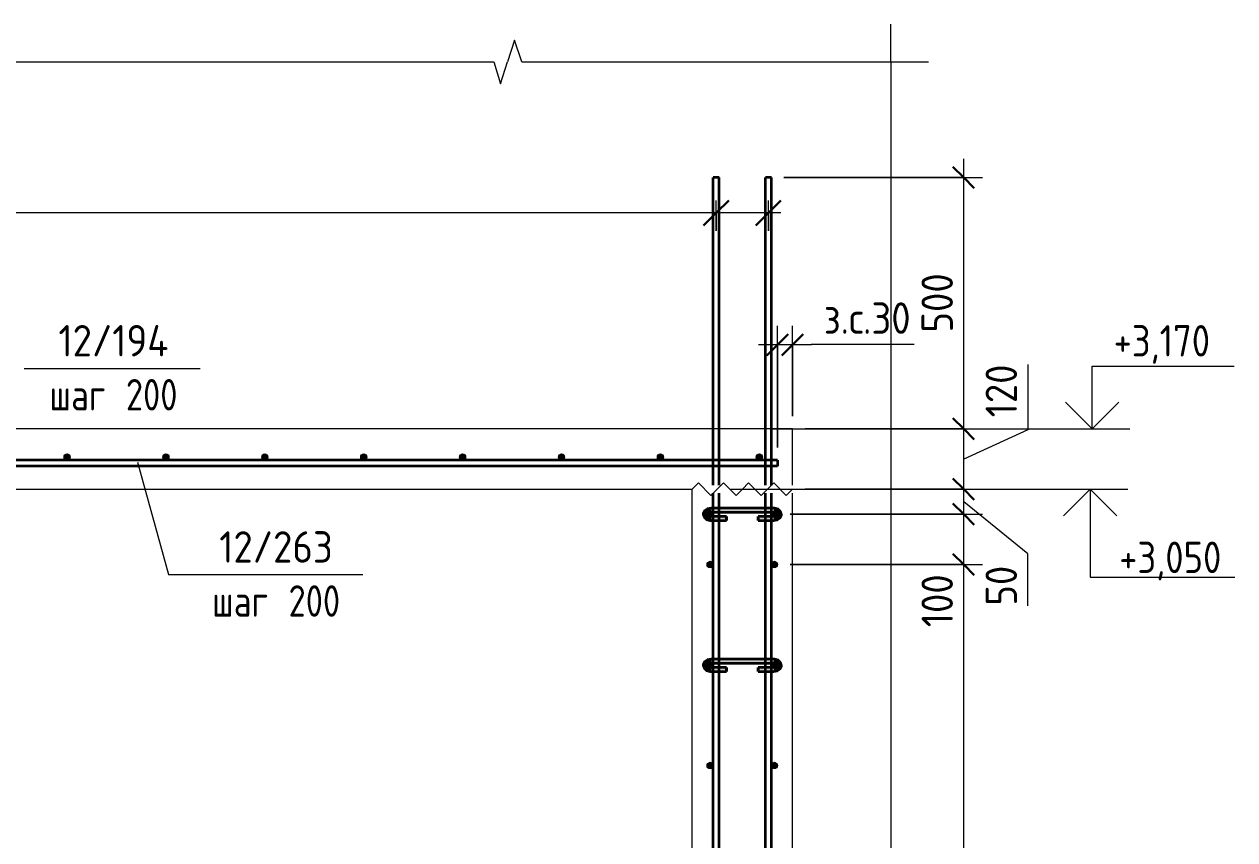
# Model space of a CAD drawing. Header units: millimetres. Extents: x 67134 to 118201, y -4983 to 13821.
# Drawn here: x 108356 to 110765, y 2353 to 3975 of the extents above; entities that cross this region are included whole.
import ezdxf

# ---------------------------------------------------------------- set-up
doc = ezdxf.new("R2010")
doc.units = ezdxf.units.MM
for name, color, linetype, lineweight in [('AA_Dim', 7, 'Continuous', 9), ('AA_Dim-25', 7, 'Continuous', 9), ('AA_Oformlenie', 7, 'Continuous', 9), ('AA_Vinoska', 7, 'Continuous', 9), ('AA_Visotnaya otmetka', 7, 'Continuous', 9), ('AF_Perekritie_Опалубка', 253, 'Continuous', 20), ('AF_Stena_Опалубка', 253, 'Continuous', 20), ('KR_Armatura', 7, 'Continuous', 20), ('KR_Armatura_Tonkie', 7, 'Continuous', 20)]:
    doc.layers.add(name, color=color, linetype=linetype, lineweight=lineweight)
doc.styles.add('GOST Common_1', font='GOST_Common.ttf', dxfattribs={"width": 0.85, "height": 62.5})
doc.styles.add('ISOCPEUR_6', font='isocpeur.TTF', dxfattribs={"width": 0.85, "height": 62.5})
doc.styles.add('ISOCPEUR_7', font='isocpeur.TTF', dxfattribs={"width": 0.9, "height": 62.5})
doc.styles.add('ISOCPEUR_8', font='isocpeur.TTF', dxfattribs={"width": 0.8, "height": 62.5})
doc.dimstyles.new('00_Точн_3_знака__прозр__2', dxfattribs={"dimscale": 304.8, "dimtxt": 62.672186, "dimasz": 0.139436, "dimexe": 0.123031, "dimexo": 0.082021, "dimgap": 0.008202, "dimtad": 1, "dimdec": 3, "dimrnd": 0.001, "dimdsep": 46, "dimtxsty": 'ISOCPEUR_7', "dimblk1": 'OBLIQUE', "dimblk2": 'OBLIQUE', "dimsah": 1, "dimcen": 0.09, "dimdle": 0.123031, "dimazin": 0, "dimtfac": 1, "dimtdec": 4, "dimtix": 1, "dimtmove": 1, "dimatfit": 3, "dimfxl": 1, "dimtvp": 1, "dimtolj": 1, "dimtzin": 0, "dimlwd": 18, "dimlwe": 18, "dimarcsym": 2})
doc.dimstyles.new('00_Точн_3_знака__прозр__3', dxfattribs={"dimscale": 304.8, "dimtxt": 62.672186, "dimasz": 0.139436, "dimexe": 0.123031, "dimexo": 0.082021, "dimgap": 0.008202, "dimtad": 1, "dimdec": 3, "dimrnd": 0.001, "dimdsep": 46, "dimtxsty": 'ISOCPEUR_7', "dimblk1": 'OBLIQUE', "dimblk2": 'OBLIQUE', "dimsah": 1, "dimcen": 0.09, "dimdle": 0.123031, "dimazin": 0, "dimtfac": 1, "dimtdec": 4, "dimtix": 1, "dimtmove": 0, "dimatfit": 3, "dimfxl": 1, "dimtvp": 1, "dimtolj": 1, "dimtzin": 0, "dimlwd": 18, "dimlwe": 18, "dimarcsym": 2})
doc.dimstyles.new('10_Раскладка_арматуры_с_засечками_1', dxfattribs={"dimscale": 304.8, "dimtxt": 0.18, "dimasz": 0.164042, "dimexe": 0.082021, "dimexo": 0, "dimgap": 0, "dimtad": 1, "dimdec": 3, "dimrnd": 0.001, "dimdsep": 46, "dimtxsty": 'GOST Common_1', "dimblk1": 'OBLIQUE', "dimblk2": 'OBLIQUE', "dimsah": 1, "dimcen": 0.09, "dimdle": 0.082021, "dimazin": 0, "dimtfac": 1, "dimtdec": 4, "dimtix": 1, "dimtmove": 0, "dimatfit": 3, "dimfxl": 1, "dimtvp": 1, "dimtolj": 1, "dimtzin": 0, "dimlwd": 18, "dimlwe": 18, "dimarcsym": 2})

# ---------------------------------------------------------------- blocks, each defined once
blk = doc.blocks.new('261_Шпилька массив _НесАрм_РабПлоск_ - 8 А240-4096969-1-1 Армирование')
at = {"layer": 'KR_Armatura_Tonkie', "lineweight": 35}
for points in [[(-70926.7, 2988.6), (-70926.7, 2995.5), (-70932.9, 2996.9), (-70934.2, 2998.5), (-70934.7, 2999.9), (-70933.7, 3002.8), (-70930.7, 3004.8), (-70926.7, 3005.6), (-70926.7, 3012.4), (-70932.8, 3011.5), (-70935.6, 3010.1), (-70939.2, 3007), (-70941.5, 3004.3), (-70942.7, 2999.9), (-70941.5, 2995.6), (-70938, 2991.9), (-70932.6, 2989.5), (-70930.6, 2989.2)], [(-70878, 3005.6), (-70802.9, 3005.6), (-70802.9, 3012.4), (-70926.7, 3012.3), (-70926.7, 3005.6), (-70906.5, 3005.6)], [(-70802.9, 2988.6), (-70796.8, 2989.5), (-70791.6, 2991.9), (-70788.1, 2995.6), (-70786.9, 2999.9), (-70788.1, 3004.3), (-70790.5, 3007.8), (-70795.4, 3011), (-70802.9, 3012.3), (-70802.9, 3005.6), (-70798.9, 3004.8), (-70796, 3002.8), (-70795, 2999.8), (-70796, 2997.9), (-70797.4, 2996.7), (-70802.9, 2995.3), (-70802.9, 2989.5)], [(-70807.1, 3004.4), (-70802.9, 3004.6), (-70802.9, 3005.6), (-70926.7, 3005.6), (-70926.7, 3004.4), (-70819.1, 3004.4)], [(-70926.7, 2988.6), (-70896.4, 2988.6), (-70896.4, 2995.5), (-70926.7, 2995.3), (-70926.7, 2989.5)], [(-70906.5, 2987.5), (-70896.4, 2987.6), (-70896.4, 2988.6), (-70926.7, 2988.6), (-70926.7, 2987.5), (-70911.1, 2987.5)], [(-70821, 2988.6), (-70802.9, 2988.6), (-70802.9, 2995.5), (-70833.2, 2995.3), (-70833.2, 2988.6)], [(-70807.1, 2987.5), (-70802.9, 2987.6), (-70802.9, 2988.6), (-70833.2, 2988.6), (-70833.2, 2987.5), (-70819.1, 2987.5)], [(-70926.7, 2688.2), (-70926.7, 2695), (-70932.9, 2696.5), (-70934.2, 2698.2), (-70934.7, 2699.5), (-70933.7, 2702.3), (-70930.7, 2704.4), (-70926.7, 2705.2), (-70926.7, 2712), (-70932.8, 2711), (-70935.6, 2709.7), (-70939.2, 2706.6), (-70941.5, 2703.8), (-70942.7, 2699.5), (-70941.5, 2695.2), (-70938, 2691.5), (-70932.6, 2689), (-70930.6, 2688.7)], [(-70878, 2705.2), (-70802.9, 2705.2), (-70802.9, 2712), (-70926.7, 2711.9), (-70926.7, 2705.2), (-70906.5, 2705.2)], [(-70925.5, 2704), (-70802.9, 2704.1), (-70802.9, 2705.2), (-70926.7, 2705.2), (-70926.7, 2704)], [(-70802.9, 2688.2), (-70796.8, 2689.1), (-70791.6, 2691.5), (-70788.1, 2695.2), (-70786.9, 2699.5), (-70788.1, 2703.8), (-70790.5, 2707.4), (-70795.4, 2710.5), (-70802.9, 2711.9), (-70802.9, 2705.2), (-70798.9, 2704.4), (-70796, 2702.3), (-70795, 2699.3), (-70795.5, 2697.9), (-70797.4, 2696.3), (-70802.9, 2694.9), (-70802.9, 2689)], [(-70923.1, 2688.2), (-70896.4, 2688.2), (-70896.4, 2695), (-70926.7, 2694.9), (-70926.7, 2688.2)], [(-70923.1, 2687), (-70896.4, 2687.2), (-70896.4, 2688.2), (-70926.7, 2688.2), (-70926.7, 2687)], [(-70819.1, 2688.2), (-70802.9, 2688.2), (-70802.9, 2695), (-70833.2, 2694.9), (-70833.2, 2688.2), (-70821, 2688.2)], [(-70819.1, 2687), (-70802.9, 2687.2), (-70802.9, 2688.2), (-70833.2, 2688.2), (-70833.2, 2687), (-70821, 2687)]]:
    blk.add_hatch(color=256, dxfattribs=at).paths.add_polyline_path(points)
h = blk.add_hatch(color=256, dxfattribs=at)
h.paths.add_polyline_path([(-70926.7, 2987.5), (-70926.7, 2988.6), (-70932.9, 2989.5), (-70938, 2991.9), (-70938.7, 2992.3), (-70934.2, 2989.1), (-70932.8, 2988.4), (-70930.2, 2988)])
h.paths.add_polyline_path([(-70934.2, 3001.4), (-70932.9, 3003), (-70926.7, 3004.6), (-70926.7, 3005.6), (-70930.7, 3004.8), (-70933.7, 3002.7), (-70933.9, 3002.2)])
h = blk.add_hatch(color=256, dxfattribs=at)
h.paths.add_polyline_path([(-70802.9, 2987.5), (-70795.4, 2988.9), (-70790.5, 2992), (-70788.1, 2995.6), (-70791.6, 2991.9), (-70797, 2989.5), (-70802.9, 2988.6), (-70802.9, 2987.6)])
h.paths.add_polyline_path([(-70795.7, 3001.9), (-70796, 3002.8), (-70799.5, 3005), (-70802.9, 3005.6), (-70802.9, 3004.4), (-70802.3, 3004.3), (-70796, 3002)])
h = blk.add_hatch(color=256, dxfattribs=at)
h.paths.add_polyline_path([(-70926.7, 2687), (-70926.7, 2688.2), (-70932.9, 2689.1), (-70938, 2691.5), (-70938.7, 2691.9), (-70934.2, 2688.7), (-70932.8, 2688), (-70930.2, 2687.6)])
h.paths.add_polyline_path([(-70934.2, 2701), (-70932.9, 2702.6), (-70926.7, 2704.1), (-70926.7, 2705.2), (-70930.7, 2704.4), (-70933.7, 2702.3)])
h = blk.add_hatch(color=256, dxfattribs=at)
h.paths.add_polyline_path([(-70802.9, 2687), (-70795.4, 2688.5), (-70790.5, 2691.6), (-70788.1, 2695.2), (-70791.6, 2691.5), (-70796.8, 2689.1), (-70802.9, 2688.2), (-70802.9, 2687.2)])
h.paths.add_polyline_path([(-70795.7, 2701.4), (-70796, 2702.3), (-70799.5, 2704.5), (-70802.9, 2705.2), (-70802.9, 2704), (-70802.3, 2703.9), (-70796, 2701.5)])
for p, q in [((-70923.1, 3012.4), (-70926.7, 3012.4)), ((-70911.1, 3012.4), (-70923.1, 3012.4)), ((-70819.1, 3012.4), (-70911.1, 3012.4)), ((-70807.1, 3012.4), (-70819.1, 3012.4)), ((-70802.9, 3012.4), (-70807.1, 3012.4)), ((-70926.7, 3004.4), (-70923.1, 3004.4)), ((-70923.1, 2995.5), (-70926.7, 2995.5)), ((-70926.7, 2987.5), (-70923.1, 2987.5)), ((-70923.1, 3004.4), (-70911.1, 3004.4)), ((-70911.1, 2995.5), (-70923.1, 2995.5)), ((-70923.1, 2987.5), (-70911.1, 2987.5)), ((-70911.1, 3004.4), (-70819.1, 3004.4)), ((-70896.4, 2995.5), (-70911.1, 2995.5)), ((-70911.1, 2987.5), (-70896.4, 2987.5)), ((-70896.4, 2995.5), (-70896.4, 2988.6)), ((-70896.4, 2994.3), (-70896.4, 2995.3)), ((-70896.4, 2987.6), (-70896.4, 2994.3)), ((-70896.4, 2988.6), (-70896.4, 2987.5)), ((-70819.1, 2995.5), (-70833.2, 2995.5)), ((-70833.2, 2988.6), (-70833.2, 2995.5)), ((-70833.2, 2995.3), (-70833.2, 2994.3)), ((-70833.2, 2994.3), (-70833.2, 2987.6)), ((-70833.2, 2987.5), (-70833.2, 2988.6)), ((-70833.2, 2987.5), (-70819.1, 2987.5)), ((-70819.1, 3004.4), (-70807.1, 3004.4)), ((-70807.1, 2995.5), (-70819.1, 2995.5)), ((-70819.1, 2987.5), (-70807.1, 2987.5)), ((-70807.1, 3004.4), (-70802.9, 3004.4)), ((-70802.9, 2995.5), (-70807.1, 2995.5)), ((-70807.1, 2987.5), (-70802.9, 2987.5)), ((-70923.1, 2712), (-70926.7, 2712)), ((-70926.7, 2704), (-70923.1, 2704)), ((-70911.1, 2712), (-70923.1, 2712)), ((-70923.1, 2704), (-70911.1, 2704)), ((-70819.1, 2712), (-70911.1, 2712)), ((-70911.1, 2704), (-70819.1, 2704)), ((-70807.1, 2712), (-70819.1, 2712)), ((-70819.1, 2704), (-70807.1, 2704)), ((-70802.9, 2712), (-70807.1, 2712)), ((-70807.1, 2704), (-70802.9, 2704)), ((-70923.1, 2695), (-70926.7, 2695)), ((-70926.7, 2687), (-70923.1, 2687)), ((-70911.1, 2695), (-70923.1, 2695)), ((-70923.1, 2687), (-70911.1, 2687)), ((-70896.4, 2695), (-70911.1, 2695)), ((-70911.1, 2687), (-70896.4, 2687)), ((-70896.4, 2695), (-70896.4, 2688.2)), ((-70896.4, 2693.8), (-70896.4, 2694.9)), ((-70896.4, 2687.6), (-70896.4, 2693.8)), ((-70896.4, 2688.2), (-70896.4, 2687)), ((-70896.4, 2687.2), (-70896.4, 2687.6)), ((-70819.1, 2695), (-70833.2, 2695)), ((-70833.2, 2688.2), (-70833.2, 2695)), ((-70833.2, 2694.9), (-70833.2, 2693.8)), ((-70833.2, 2693.8), (-70833.2, 2687.2)), ((-70833.2, 2687), (-70833.2, 2688.2)), ((-70833.2, 2687), (-70819.1, 2687)), ((-70807.1, 2695), (-70819.1, 2695)), ((-70819.1, 2687), (-70807.1, 2687)), ((-70802.9, 2695), (-70807.1, 2695)), ((-70807.1, 2687), (-70802.9, 2687))]:
    blk.add_line(p, q, dxfattribs=at)
at = {"layer": 'KR_Armatura_Tonkie', "lineweight": 35, "flags": 128}
for points in [[(-70926.7, 3012.4), (-70934.3, 3011), (-70939.9, 3007.1), (-70942.6, 3001.5), (-70942.7, 2999.9)], [(-70786.9, 2999.9), (-70788.7, 3005.8), (-70793.8, 3010.2), (-70801, 3012.3), (-70802.9, 3012.4)], [(-70942.7, 2999.9), (-70940.9, 2994.1), (-70935.9, 2989.6), (-70928.6, 2987.5), (-70926.7, 2987.5)], [(-70934.7, 2999.9), (-70933.8, 3001.9), (-70930, 3004), (-70926.7, 3004.4)], [(-70926.7, 2995.5), (-70931.7, 2996.5), (-70934.4, 2998.8), (-70934.7, 2999.9)], [(-70802.9, 3004.4), (-70797.9, 3003.3), (-70795.2, 3001.1), (-70794.9, 2999.9)], [(-70802.9, 2987.5), (-70795.3, 2988.9), (-70789.7, 2992.8), (-70787, 2998.4), (-70786.9, 2999.9)], [(-70794.9, 2999.9), (-70795.9, 2997.9), (-70799.6, 2995.9), (-70802.9, 2995.5)], [(-70926.7, 2712), (-70934.3, 2710.5), (-70939.9, 2706.6), (-70942.6, 2701.1), (-70942.7, 2699.5)], [(-70942.7, 2699.5), (-70940.9, 2693.6), (-70935.9, 2689.2), (-70928.6, 2687.1), (-70926.7, 2687)], [(-70934.7, 2699.5), (-70933.8, 2701.5), (-70930, 2703.6), (-70926.7, 2704)], [(-70926.7, 2695), (-70931.7, 2696.1), (-70934.4, 2698.3), (-70934.7, 2699.5)], [(-70786.9, 2699.5), (-70788.7, 2705.4), (-70793.8, 2709.8), (-70801, 2711.9), (-70802.9, 2712)], [(-70802.9, 2704), (-70797.9, 2702.9), (-70795.2, 2700.7), (-70794.9, 2699.5)], [(-70802.9, 2687), (-70795.3, 2688.5), (-70789.7, 2692.4), (-70787, 2697.9), (-70786.9, 2699.5)], [(-70794.9, 2699.5), (-70795.9, 2697.5), (-70799.6, 2695.5), (-70802.9, 2695)]]:
    blk.add_lwpolyline(points, dxfattribs=at)
blk = doc.blocks.new('Последовательность узлов - 3мм масшт20 маскировка-V9-1-1 Армирование')
at = {"layer": 'AA_Oformlenie'}
for p, q in [((-70964.9, 3050), (-70952.4, 3062.5)), ((-70927.4, 3037.5), (-70952.4, 3062.5)), ((-70914.9, 3050), (-70902.4, 3062.5)), ((-70877.4, 3037.5), (-70902.4, 3062.5)), ((-70864.9, 3050), (-70852.4, 3062.5)), ((-70827.4, 3037.5), (-70852.4, 3062.5)), ((-70814.9, 3050), (-70802.4, 3062.5)), ((-70777.4, 3037.5), (-70802.4, 3062.5)), ((-70914.9, 3050), (-70927.4, 3037.5)), ((-70864.9, 3050), (-70877.4, 3037.5)), ((-70814.9, 3050), (-70827.4, 3037.5)), ((-70764.9, 3050), (-70777.4, 3037.5))]:
    blk.add_line(p, q, dxfattribs=at)
blk = doc.blocks.new('011_Прямоугольник обрыва _ЭлУзла_ - 011_Прямоугольник обрыва _ЭлУзла_-4122385-1-1 Армирование')
at = {"layer": 'AA_Oformlenie'}
for p, q in [((-72829.2, 3900), (-71359.5, 3900)), ((-71303.8, 3900), (-70569.3, 3900)), ((-70569.3, 3900), (-70569.3, 2104.6))]:
    blk.add_line(p, q, dxfattribs=at)
blk = doc.blocks.new('Высотные отметки - Стрелка вверх-400292-1-1 Армирование')
at = {"layer": 'AA_Vinoska'}
for p, q in [((-70172.5, -2825), (-69890, -2825)), ((-70172.5, -2950), (-70172.5, -2825)), ((-70172.5, -2950), (-70225.6, -2897)), ((-70172.5, -2950), (-70119.5, -2897)), ((-70247.5, -2950), (-70097.5, -2950))]:
    blk.add_line(p, q, dxfattribs=at)
blk = doc.blocks.new('Высотные отметки - Стрелка вниз высокая-400290-1-1 Армирование')
at = {"layer": 'AA_Vinoska'}
for p, q in [((-70247.7, 3050), (-70097.7, 3050)), ((-70172.7, 3050), (-70225.7, 2997)), ((-70172.7, 3050), (-70172.7, 2875)), ((-70172.7, 3050), (-70119.6, 2997)), ((-70172.7, 2875), (-69885.2, 2875))]:
    blk.add_line(p, q, dxfattribs=at)
blk = doc.blocks.new('DIMBLOCK65-1-1 Армирование')
at = {"layer": 'AA_Dim-25', "lineweight": 18}
for p, q in [((109855, 3133), (109855, 3374.9)), ((109885, 3195), (109885, 3374.9)), ((109922.5, 3337.4), (109817.5, 3337.4)), ((109855, 3337.4), (109855, 3133)), ((109922.2, 3337.7), (109870, 3337.4)), ((109885, 3337.4), (109885, 3195)), ((110127, 3337.7), (109922.2, 3337.7))]:
    blk.add_line(p, q, dxfattribs=at)
at = {"layer": 'AA_Dim-25', "lineweight": 30}
for p, q in [((109855, 3337.4), (109876.3, 3358.7)), ((109885, 3337.4), (109906.3, 3358.7)), ((109855, 3337.4), (109833.8, 3316.2)), ((109885, 3337.4), (109863.8, 3316.2))]:
    blk.add_line(p, q, dxfattribs=at)
at = {"layer": 'AA_Dim-25', "color": 0, "lineweight": 18, "insert": (109947.2, 3421.6), "char_height": 62.5, "width": 215.687, "attachment_point": 1, "line_spacing_factor": 1.135194, "style": 'ISOCPEUR_7'}
blk.add_mtext('з.с.30', dxfattribs=at)
blk = doc.blocks.new('_Oblique')
at = {"color": 0, "linetype": 'ByBlock', "lineweight": -2}
blk.add_line((-0.5, -0.5), (0.5, 0.5), dxfattribs=at)
blk = doc.blocks.new('DIMBLOCK81-1-1 Армирование')
at = {"layer": 'AA_Dim-25', "lineweight": 30}
for p, q in [((110225.5, 2900), (110204.2, 2921.2)), ((110225.5, 2900), (110246.7, 2878.8)), ((110225.5, -2900), (110204.2, -2878.8)), ((110225.5, -2900), (110246.7, -2921.2))]:
    blk.add_line(p, q, dxfattribs=at)
at = {"layer": 'AA_Dim-25', "lineweight": 18}
for p, q in [((109880, 2900), (110263, 2900)), ((110225.5, 2900), (109880, 2900)), ((110225.5, -2900), (110225.5, 2900)), ((109880, -2900), (110263, -2900)), ((110225.5, -2900), (109880, -2900))]:
    blk.add_line(p, q, dxfattribs=at)
at = {"layer": 'AA_Dim-25', "color": 0, "lineweight": 18, "insert": (110141.6, -214.6), "char_height": 62.5, "width": 515.094, "attachment_point": 1, "rotation": 90, "line_spacing_factor": 1.135194, "style": 'ISOCPEUR_7'}
blk.add_mtext('200х29=5800', dxfattribs=at)
blk = doc.blocks.new('DIMBLOCK82-1-1 Армирование')
at = {"layer": 'AA_Dim-25', "lineweight": 30}
for p, q in [((110225.5, 3000), (110204.2, 3021.3)), ((110225.5, 3000), (110246.7, 2978.8)), ((110225.5, 2900), (110204.2, 2921.2)), ((110225.5, 2900), (110246.7, 2878.8))]:
    blk.add_line(p, q, dxfattribs=at)
at = {"layer": 'AA_Dim-25', "lineweight": 18}
for p, q in [((109880, 3000), (110263, 3000)), ((110225.5, 3000), (109880, 3000)), ((110225.5, 2900), (110225.5, 3000)), ((110225.5, 2905.7), (110225.5, 2950)), ((109880, 2900), (110263, 2900)), ((110225.5, 2900), (109880, 2900)), ((110225.5, 2775.4), (110225.5, 2905.7))]:
    blk.add_line(p, q, dxfattribs=at)
at = {"layer": 'AA_Dim-25', "color": 0, "lineweight": 18, "insert": (110141.6, 2775.4), "char_height": 62.5, "width": 126.29, "attachment_point": 1, "rotation": 90, "line_spacing_factor": 1.135194, "style": 'ISOCPEUR_7'}
blk.add_mtext('100', dxfattribs=at)
blk = doc.blocks.new('DIMBLOCK83-1-1 Армирование')
at = {"layer": 'AA_Dim-25', "lineweight": 30}
for p, q in [((110225.5, 3050), (110204.2, 3071.3)), ((110225.5, 3050), (110246.7, 3028.8)), ((110225.5, 3000), (110204.2, 3021.3)), ((110225.5, 3000), (110246.7, 2978.8))]:
    blk.add_line(p, q, dxfattribs=at)
at = {"layer": 'AA_Dim-25', "lineweight": 18}
for p, q in [((109910, 3050), (110263, 3050)), ((110225.5, 3050), (109910, 3050)), ((110225.5, 3000), (110225.5, 3050)), ((110353, 2921.2), (110225.5, 3025)), ((109880, 3000), (110263, 3000)), ((110225.5, 3000), (109880, 3000)), ((110353, 2818.2), (110353, 2921.2))]:
    blk.add_line(p, q, dxfattribs=at)
at = {"layer": 'AA_Dim-25', "color": 0, "lineweight": 18, "insert": (110269.1, 2818.2), "char_height": 62.5, "width": 93.654, "attachment_point": 1, "rotation": 90, "line_spacing_factor": 1.135194, "style": 'ISOCPEUR_7'}
blk.add_mtext('50', dxfattribs=at)
blk = doc.blocks.new('DIMBLOCK84-1-1 Армирование')
at = {"layer": 'AA_Dim-25', "lineweight": 18}
for p, q in [((110353, 3298.1), (110353, 3167.9)), ((109910, 3170), (110263, 3170)), ((110225.5, 3170), (109910, 3170)), ((110225.5, 3050), (110225.5, 3170)), ((110353, 3167.9), (110225.5, 3110)), ((109910, 3050), (110263, 3050)), ((110225.5, 3050), (109910, 3050))]:
    blk.add_line(p, q, dxfattribs=at)
at = {"layer": 'AA_Dim-25', "lineweight": 30}
for p, q in [((110225.5, 3170), (110204.2, 3191.3)), ((110225.5, 3170), (110246.7, 3148.8)), ((110225.5, 3050), (110204.2, 3071.3)), ((110225.5, 3050), (110246.7, 3028.8))]:
    blk.add_line(p, q, dxfattribs=at)
at = {"layer": 'AA_Dim-25', "color": 0, "lineweight": 18, "insert": (110269.1, 3192.9), "char_height": 62.5, "width": 126.29, "attachment_point": 1, "rotation": 90, "line_spacing_factor": 1.135194, "style": 'ISOCPEUR_7'}
blk.add_mtext('120', dxfattribs=at)
blk = doc.blocks.new('DIMBLOCK85-1-1 Армирование')
at = {"layer": 'AA_Dim-25', "lineweight": 30}
for p, q in [((110225.5, 3670), (110204.2, 3691.2)), ((110225.5, 3670), (110246.7, 3648.8)), ((110225.5, 3170), (110204.2, 3191.3)), ((110225.5, 3170), (110246.7, 3148.8))]:
    blk.add_line(p, q, dxfattribs=at)
at = {"layer": 'AA_Dim-25', "lineweight": 18}
for p, q in [((110225.5, 3170), (110225.5, 3707.5)), ((109868, 3670), (110263, 3670)), ((110225.5, 3670), (109868, 3670)), ((109910, 3170), (110263, 3170)), ((110225.5, 3170), (109910, 3170))]:
    blk.add_line(p, q, dxfattribs=at)
at = {"layer": 'AA_Dim-25', "color": 0, "lineweight": 18, "insert": (110141.6, 3361.5), "char_height": 62.5, "width": 140.48, "attachment_point": 1, "rotation": 90, "line_spacing_factor": 1.135194, "style": 'ISOCPEUR_7'}
blk.add_mtext('500', dxfattribs=at)
blk = doc.blocks.new('042_М_Арматуры - Диам длина поз _ Комментарий-3662934-1-1 Армирование')
at = {"layer": 'AA_Vinoska'}
blk.add_line((-72259.7, -2790.4), (-71909.7, -2790.4), dxfattribs=at)
blk = doc.blocks.new('DIMBLOCK94-1-1 Армирование')
at = {"layer": 'AA_Dim-25', "lineweight": 30}
for p, q in [((109733, 3599.5), (109758, 3624.5)), ((109837, 3599.5), (109862, 3624.5)), ((109733, 3599.5), (109708, 3574.5)), ((109837, 3599.5), (109812, 3574.5))]:
    blk.add_line(p, q, dxfattribs=at)
at = {"layer": 'AA_Dim-25', "lineweight": 18}
for p, q in [((109733, 3564.1), (109733, 3624.5)), ((109837, 3564.1), (109837, 3624.5)), ((109862, 3599.5), (109733, 3599.5)), ((109733, 3599.5), (109733, 3564.1)), ((109837, 3599.5), (109837, 3564.1))]:
    blk.add_line(p, q, dxfattribs=at)
blk = doc.blocks.new('DIMBLOCK95-1-1 Армирование')
at = {"layer": 'AA_Dim-25', "lineweight": 30}
for p, q in [((107347, 3599.5), (107372, 3624.5)), ((109733, 3599.5), (109758, 3624.5)), ((107347, 3599.5), (107322, 3574.5)), ((109733, 3599.5), (109708, 3574.5))]:
    blk.add_line(p, q, dxfattribs=at)
at = {"layer": 'AA_Dim-25', "lineweight": 18}
for p, q in [((107347, 3564.1), (107347, 3624.5)), ((109733, 3564.1), (109733, 3624.5)), ((109733, 3599.5), (107347, 3599.5)), ((107347, 3599.5), (107347, 3564.1)), ((109733, 3599.5), (109733, 3564.1))]:
    blk.add_line(p, q, dxfattribs=at)

msp = doc.modelspace()

# ---------------------------------------------------------------- hatches: boundary and pattern name
at = {"layer": 'KR_Armatura'}
h = msp.add_hatch(color=256, dxfattribs=at)
edge = h.paths.add_edge_path()
edge.add_arc((108441.6226, 3114), 6, 0, 360)
for points in [[(108438.6226, 3108.8038), (108444.6226, 3108.8038), (108447.6226, 3114), (108444.6226, 3119.1962), (108438.6226, 3119.1962), (108435.6226, 3114)], [(108635.3918, 3108.8038), (108641.3918, 3108.8038), (108644.3918, 3114), (108641.3918, 3119.1962), (108635.3918, 3119.1962), (108632.3918, 3114)], [(108832.161, 3108.8038), (108838.161, 3108.8038), (108841.161, 3114), (108838.161, 3119.1962), (108832.161, 3119.1962), (108829.161, 3114)], [(109028.9303, 3108.8038), (109034.9303, 3108.8038), (109037.9303, 3114), (109034.9303, 3119.1962), (109028.9303, 3119.1962), (109025.9303, 3114)], [(109225.6995, 3108.8038), (109231.6995, 3108.8038), (109234.6995, 3114), (109231.6995, 3119.1962), (109225.6995, 3119.1962), (109222.6995, 3114)], [(109422.4687, 3108.8038), (109428.4687, 3108.8038), (109431.4687, 3114), (109428.4687, 3119.1962), (109422.4687, 3119.1962), (109419.4687, 3114)], [(109619.2379, 3108.8038), (109625.2379, 3108.8038), (109628.2379, 3114), (109625.2379, 3119.1962), (109619.2379, 3119.1962), (109616.2379, 3114)], [(109816.0072, 3108.8038), (109822.0072, 3108.8038), (109825.0072, 3114), (109822.0072, 3119.1962), (109816.0072, 3119.1962), (109813.0072, 3114)], [(109724.0072, 2994.8038), (109727.0072, 3000), (109724.0072, 3005.1962), (109718.0072, 3005.1962), (109715.0789, 2999.8757), (109718.0072, 2994.8038)], [(109852.0072, 2994.8038), (109855.0072, 3000), (109852.0072, 3005.1962), (109846.0072, 3005.1962), (109843.0072, 3000), (109846.0072, 2994.8038)], [(109721.0072, 2894), (109726.2033, 2897), (109726.2033, 2903), (109721.0072, 2906), (109715.811, 2903), (109715.811, 2897)], [(109849.0072, 2894), (109854.2033, 2897), (109854.2033, 2903), (109849.0072, 2906), (109843.811, 2903), (109843.811, 2897)], [(109721.0072, 2694), (109726.2033, 2697), (109726.2033, 2703), (109721.0072, 2706), (109715.811, 2703), (109715.811, 2697)], [(109849.0072, 2694), (109854.2033, 2697), (109854.2033, 2703), (109849.0072, 2706), (109843.811, 2703), (109843.811, 2697)], [(109721.0072, 2494), (109726.2033, 2497), (109726.2033, 2503), (109721.0072, 2506), (109715.811, 2503), (109715.811, 2497)], [(109849.0072, 2494), (109854.2033, 2497), (109854.2033, 2503), (109849.0072, 2506), (109843.811, 2503), (109843.811, 2497)]]:
    msp.add_hatch(color=256, dxfattribs=at).paths.add_polyline_path(points)
h = msp.add_hatch(color=256, dxfattribs=at)
edge = h.paths.add_edge_path()
edge.add_arc((108638.3918, 3114), 6, 0, 360)
h = msp.add_hatch(color=256, dxfattribs=at)
edge = h.paths.add_edge_path()
edge.add_arc((108835.161, 3114), 6, 0, 360)
h = msp.add_hatch(color=256, dxfattribs=at)
edge = h.paths.add_edge_path()
edge.add_arc((109031.9303, 3114), 6, 0, 360)
h = msp.add_hatch(color=256, dxfattribs=at)
edge = h.paths.add_edge_path()
edge.add_arc((109228.6995, 3114), 6, 0, 360)
h = msp.add_hatch(color=256, dxfattribs=at)
edge = h.paths.add_edge_path()
edge.add_arc((109425.4687, 3114), 6, 0, 360)
h = msp.add_hatch(color=256, dxfattribs=at)
edge = h.paths.add_edge_path()
edge.add_arc((109622.2379, 3114), 6, 0, 360)
h = msp.add_hatch(color=256, dxfattribs=at)
edge = h.paths.add_edge_path()
edge.add_arc((109819.0072, 3114), 6, 0, 360)
h = msp.add_hatch(color=256, dxfattribs=at)
edge = h.paths.add_edge_path()
edge.add_arc((109721.0072, 3000), 6, 0, 360)
h = msp.add_hatch(color=256, dxfattribs=at)
edge = h.paths.add_edge_path()
edge.add_arc((109849.0072, 3000), 6, 0, 360)
h = msp.add_hatch(color=256, dxfattribs=at)
edge = h.paths.add_edge_path()
edge.add_arc((109721.0072, 2900), 6, 0, 360)
h = msp.add_hatch(color=256, dxfattribs=at)
edge = h.paths.add_edge_path()
edge.add_arc((109849.0072, 2900), 6, 0, 360)
h = msp.add_hatch(color=256, dxfattribs=at)
edge = h.paths.add_edge_path()
edge.add_arc((109721.0072, 2700), 6, 0, 360)
h = msp.add_hatch(color=256, dxfattribs=at)
edge = h.paths.add_edge_path()
edge.add_arc((109849.0072, 2700), 6, 0, 360)
h = msp.add_hatch(color=256, dxfattribs=at)
edge = h.paths.add_edge_path()
edge.add_arc((109721.0072, 2500), 6, 0, 360)
h = msp.add_hatch(color=256, dxfattribs=at)
edge = h.paths.add_edge_path()
edge.add_arc((109849.0072, 2500), 6, 0, 360)

# ---------------------------------------------------------------- linework, layer by layer
at = {"layer": 'AA_Vinoska'}
for p, q in [((110080.7663, 3900), (110080.7663, 3975)), ((109332.1459, 3943.3251), (109318.0687, 3900)), ((109346.223, 3900), (109332.1459, 3943.3251)), ((109290.5687, 3900), (109304.3187, 3856.6987)), ((109304.3187, 3856.6987), (109318.0687, 3900)), ((110080.7663, 3900), (110155.7663, 3900)), ((108581.8433, 3103.4844), (108643.4858, 2880.0306)), ((108643.4858, 2880.0306), (108680.0859, 2880.0306))]:
    msp.add_line(p, q, dxfattribs=at)
at = {"layer": 'AA_Visotnaya otmetka'}
for p, q in [((109840.2342, 3170), (110480.9323, 3170)), ((109840.2342, 3170), (109840.2342, 3170)), ((109762.3627, 3050), (110477.3893, 3050)), ((109762.3627, 3050), (109762.3627, 3050))]:
    msp.add_line(p, q, dxfattribs=at)
at = {"layer": 'AF_Perekritie_Опалубка'}
for p, q in [((109727.0072, 3170), (107353.0072, 3170)), ((109739.0072, 3170), (109727.0072, 3170)), ((109831.0072, 3170), (109739.0072, 3170)), ((109843.0072, 3170), (109831.0072, 3170)), ((109885.0072, 3170), (109843.0072, 3170)), ((109885.0072, 3058), (109885.0072, 3170)), ((107353.0072, 3050), (109685.1704, 3050))]:
    msp.add_line(p, q, dxfattribs=at)
at = {"layer": 'AF_Stena_Опалубка'}
for p, q in [((109685.0072, 3050), (109685.0072, -2950)), ((109885.0072, -2942), (109885.0072, 3042))]:
    msp.add_line(p, q, dxfattribs=at)
at = {"layer": 'KR_Armatura'}
for p, q in [((108438.6226, 3119.1962), (108435.6226, 3114)), ((108435.6226, 3114), (108438.6226, 3108.8038)), ((108444.6226, 3119.1962), (108438.6226, 3119.1962)), ((108438.6226, 3108.8038), (108444.6226, 3108.8038)), ((108447.6226, 3114), (108444.6226, 3119.1962)), ((108444.6226, 3108.8038), (108447.6226, 3114)), ((108635.3918, 3119.1962), (108632.3918, 3114)), ((108632.3918, 3114), (108635.3918, 3108.8038)), ((108641.3918, 3119.1962), (108635.3918, 3119.1962)), ((108635.3918, 3108.8038), (108641.3918, 3108.8038)), ((108644.3918, 3114), (108641.3918, 3119.1962)), ((108641.3918, 3108.8038), (108644.3918, 3114)), ((108832.161, 3119.1962), (108829.161, 3114)), ((108829.161, 3114), (108832.161, 3108.8038)), ((108838.161, 3119.1962), (108832.161, 3119.1962)), ((108832.161, 3108.8038), (108838.161, 3108.8038)), ((108841.161, 3114), (108838.161, 3119.1962)), ((108838.161, 3108.8038), (108841.161, 3114)), ((109028.9303, 3119.1962), (109025.9303, 3114)), ((109025.9303, 3114), (109028.9303, 3108.8038)), ((109034.9303, 3119.1962), (109028.9303, 3119.1962)), ((109028.9303, 3108.8038), (109034.9303, 3108.8038)), ((109037.9303, 3114), (109034.9303, 3119.1962)), ((109034.9303, 3108.8038), (109037.9303, 3114)), ((109225.6995, 3119.1962), (109222.6995, 3114)), ((109222.6995, 3114), (109225.6995, 3108.8038)), ((109231.6995, 3119.1962), (109225.6995, 3119.1962)), ((109225.6995, 3108.8038), (109231.6995, 3108.8038)), ((109234.6995, 3114), (109231.6995, 3119.1962)), ((109231.6995, 3108.8038), (109234.6995, 3114)), ((109422.4687, 3119.1962), (109419.4687, 3114)), ((109419.4687, 3114), (109422.4687, 3108.8038)), ((109428.4687, 3119.1962), (109422.4687, 3119.1962)), ((109422.4687, 3108.8038), (109428.4687, 3108.8038)), ((109431.4687, 3114), (109428.4687, 3119.1962)), ((109428.4687, 3108.8038), (109431.4687, 3114)), ((109619.2379, 3119.1962), (109616.2379, 3114)), ((109616.2379, 3114), (109619.2379, 3108.8038)), ((109625.2379, 3119.1962), (109619.2379, 3119.1962)), ((109619.2379, 3108.8038), (109625.2379, 3108.8038)), ((109628.2379, 3114), (109625.2379, 3119.1962)), ((109625.2379, 3108.8038), (109628.2379, 3114)), ((109816.0072, 3119.1962), (109813.0072, 3114)), ((109813.0072, 3114), (109816.0072, 3108.8038)), ((109822.0072, 3119.1962), (109816.0072, 3119.1962)), ((109816.0072, 3108.8038), (109822.0072, 3108.8038)), ((109825.0072, 3114), (109822.0072, 3119.1962)), ((109822.0072, 3108.8038), (109825.0072, 3114)), ((109718.0072, 3005.1962), (109715.0789, 2999.8757)), ((109715.0789, 2999.8757), (109718.0072, 2994.8038)), ((109724.0072, 3005.1962), (109718.0072, 3005.1962)), ((109718.0072, 2994.8038), (109724.0072, 2994.8038)), ((109727.0072, 3000), (109724.0072, 3005.1962)), ((109724.0072, 2994.8038), (109727.0072, 3000)), ((109846.0072, 3005.1962), (109843.0072, 3000)), ((109843.0072, 3000), (109846.0072, 2994.8038)), ((109852.0072, 3005.1962), (109846.0072, 3005.1962)), ((109846.0072, 2994.8038), (109852.0072, 2994.8038)), ((109855.0072, 3000), (109852.0072, 3005.1962)), ((109852.0072, 2994.8038), (109855.0072, 3000)), ((109721.0072, 2906), (109715.811, 2903)), ((109715.811, 2903), (109715.811, 2897)), ((109715.811, 2897), (109721.0072, 2894)), ((109726.2033, 2903), (109721.0072, 2906)), ((109721.0072, 2894), (109726.2033, 2897)), ((109726.2033, 2897), (109726.2033, 2903)), ((109849.0072, 2906), (109843.811, 2903)), ((109843.811, 2903), (109843.811, 2897)), ((109843.811, 2897), (109849.0072, 2894)), ((109854.2033, 2903), (109849.0072, 2906)), ((109849.0072, 2894), (109854.2033, 2897)), ((109854.2033, 2897), (109854.2033, 2903)), ((109721.0072, 2706), (109715.811, 2703)), ((109715.811, 2703), (109715.811, 2697)), ((109726.2033, 2703), (109721.0072, 2706)), ((109726.2033, 2697), (109726.2033, 2703)), ((109849.0072, 2706), (109843.811, 2703)), ((109843.811, 2703), (109843.811, 2697)), ((109854.2033, 2703), (109849.0072, 2706)), ((109854.2033, 2697), (109854.2033, 2703)), ((109715.811, 2697), (109721.0072, 2694)), ((109721.0072, 2694), (109726.2033, 2697)), ((109843.811, 2697), (109849.0072, 2694)), ((109849.0072, 2694), (109854.2033, 2697)), ((109721.0072, 2506), (109715.811, 2503)), ((109726.2033, 2503), (109721.0072, 2506)), ((109849.0072, 2506), (109843.811, 2503)), ((109854.2033, 2503), (109849.0072, 2506)), ((109715.811, 2503), (109715.811, 2497)), ((109715.811, 2497), (109721.0072, 2494)), ((109721.0072, 2494), (109726.2033, 2497)), ((109726.2033, 2497), (109726.2033, 2503)), ((109843.811, 2503), (109843.811, 2497)), ((109843.811, 2497), (109849.0072, 2494)), ((109849.0072, 2494), (109854.2033, 2497)), ((109854.2033, 2497), (109854.2033, 2503))]:
    msp.add_line(p, q, dxfattribs=at)
for centre in [(108441.6226, 3114), (108638.3918, 3114), (108835.161, 3114), (109031.9303, 3114), (109228.6995, 3114), (109425.4687, 3114), (109622.2379, 3114), (109819.0072, 3114), (109721.0072, 3000), (109849.0072, 3000), (109721.0072, 2900), (109849.0072, 2900), (109721.0072, 2700), (109849.0072, 2700), (109721.0072, 2500), (109849.0072, 2500)]:
    msp.add_circle(centre, 6, dxfattribs=at)
at = {"layer": 'KR_Armatura_Tonkie', "lineweight": 35}
for p, q in [((109739.0072, 3670), (109727.0072, 3670)), ((109727.0072, 3058), (109727.0072, 3670)), ((109739.0072, 3058), (109739.0072, 3670)), ((109843.0072, 3670), (109831.0072, 3670)), ((109831.0072, 3058), (109831.0072, 3670)), ((109843.0072, 3058), (109843.0072, 3670)), ((109855.0072, 3108), (107225.0072, 3108)), ((109855.0072, 3108), (109855.0072, 3096)), ((109855.0072, 3096), (107225.0072, 3096)), ((109727.0072, -2942), (109727.0072, 3042)), ((109739.0072, -2942), (109739.0072, 3042)), ((109831.0072, -2942), (109831.0072, 3042)), ((109843.0072, -2942), (109843.0072, 3042))]:
    msp.add_line(p, q, dxfattribs=at)

# ---------------------------------------------------------------- block references
at = {"layer": 'AA_Oformlenie'}
for name in ['011_Прямоугольник обрыва _ЭлУзла_ - 011_Прямоугольник обрыва _ЭлУзла_-4122385-1-1 Армирование', 'Последовательность узлов - 3мм масшт20 маскировка-V9-1-1 Армирование']:
    msp.add_blockref(name, (180650.0688, 0), dxfattribs=at)
at = {"layer": 'AA_Vinoska'}
for name, p in [('042_М_Арматуры - Диам длина поз _ Комментарий-3662934-1-1 Армирование', (180616.1499, 6080.7371)), ('Высотные отметки - Стрелка вниз высокая-400290-1-1 Армирование', (180650.0688, 0)), ('042_М_Арматуры - Диам длина поз _ Комментарий-3662934-1-1 Армирование', (180939.7726, 5670.4298))]:
    msp.add_blockref(name, p, dxfattribs=at)
at = {"layer": 'AA_Visotnaya otmetka'}
msp.add_blockref('Высотные отметки - Стрелка вверх-400292-1-1 Армирование', (180653.4777, 6120), dxfattribs=at)
at = {"layer": 'KR_Armatura_Tonkie', "lineweight": 35}
msp.add_blockref('261_Шпилька массив _НесАрм_РабПлоск_ - 8 А240-4096969-1-1 Армирование', (180650.0688, 0), dxfattribs=at)

# ---------------------------------------------------------------- texts
at = {"layer": 'AA_Vinoska', "char_height": 62.5, "attachment_point": 1}
for s, insert, width, style in [('12/194', (108424.6043, 3376.5941), 268.765734, 'ISOCPEUR_7'), (' 200', (108526.8897, 3269.1178), 166.751, 'ISOCPEUR_8'), ('шаг', (108406.5043, 3269.1178), 145.907125, 'ISOCPEUR_8'), ('12/263', (108744.5144, 2966.2869), 277.784719, 'ISOCPEUR_7'), (' 200', (108850.5124, 2858.8105), 166.751, 'ISOCPEUR_8'), ('шаг', (108730.1269, 2858.8105), 145.907125, 'ISOCPEUR_8')]:
    msp.add_mtext(s, dxfattribs=dict(at, insert=insert, width=width, style=style))
at = {"layer": 'AA_Visotnaya otmetka', "char_height": 62.5, "attachment_point": 1, "line_spacing_factor": 1.135194, "style": 'ISOCPEUR_6'}
for s, insert, width in [('+3,170', (110523.8012, 3376.4199), 227.11473), ('+3,050', (110534.9312, 2945.6705), 239.899334)]:
    msp.add_mtext(s, dxfattribs=dict(at, insert=insert, width=width))

# ---------------------------------------------------------------- dimensions: what is measured, and where the dimension line sits
at = {"layer": 'AA_Dim', "lineweight": 18}
for base, p1, p2, override, picture, middle in [((110225.4796, 3670), (109885.0072, 3170), (109843.0072, 3670), {"dimpost": '<>', "dimfxl": 501.760899}, 'DIMBLOCK85-1-1 Армирование', (110191.7296, 3420)), ((110225.4796, 2900), (109855.0072, -2900), (109855.0072, 2900), {"dimpost": '200х29=<>', "dimfxl": 5800}, 'DIMBLOCK81-1-1 Армирование', (110191.7296, 0))]:
    dim = msp.add_linear_dim(base=base, p1=p1, p2=p2, angle=90, dimstyle='00_Точн_3_знака__прозр__3', override=override, dxfattribs=at)
    dim.commit()
    dim.dimension.update_dxf_attribs({"geometry": picture, "text_midpoint": middle})
for base, p1, p2, override, picture, middle in [((107347.0072, 3599.4704), (109733.0072, 3564.1151), (107347.0072, 3564.1151), {"dimpost": '<>', "dimfxl": 2386}, 'DIMBLOCK95-1-1 Армирование', (108540.0072, 3630.7204)), ((109733.0072, 3599.4704), (109837.0072, 3564.1151), (109733.0072, 3564.1151), {"dimpost": '<>', "dimfxl": 104}, 'DIMBLOCK94-1-1 Армирование', (109785.0072, 3630.7204))]:
    dim = msp.add_linear_dim(base=base, p1=p1, p2=p2, dimstyle='10_Раскладка_арматуры_с_засечками_1', override=override, dxfattribs=at)
    dim.commit()
    dim.dimension.update_dxf_attribs({"geometry": picture, "text_midpoint": middle})
dim = msp.add_linear_dim(base=(109855.0072, 3337.4458), p1=(109885.0072, 3170), p2=(109855.0072, 3108), dimstyle='00_Точн_3_знака__прозр__2', override={"dimpost": 'з.с.<>', "dimfxl": 68.876701}, dxfattribs=at)
dim.commit()
dim.dimension.update_dxf_attribs({"geometry": 'DIMBLOCK65-1-1 Армирование', "text_midpoint": (110055.0681, 3379.9611), "dimtype": 160})
for base, p1, p2, override, picture, middle in [((110225.4796, 3170), (109885.0072, 3050), (109885.0072, 3170), {"dimpost": '<>', "dimfxl": 120}, 'DIMBLOCK84-1-1 Армирование', (110310.7264, 3256.006)), ((110225.4796, 3050), (109855.0072, 3000), (109885.0072, 3050), {"dimpost": '<>', "dimfxl": 58.309519}, 'DIMBLOCK83-1-1 Армирование', (110310.7264, 2865.0069)), ((110225.4796, 3000), (109855.0072, 2900), (109855.0072, 3000), {"dimpost": '<>', "dimfxl": 100}, 'DIMBLOCK82-1-1 Армирование', (110183.2264, 2838.5951))]:
    dim = msp.add_linear_dim(base=base, p1=p1, p2=p2, angle=90, dimstyle='00_Точн_3_знака__прозр__2', override=override, dxfattribs=at)
    dim.commit()
    dim.dimension.update_dxf_attribs({"geometry": picture, "text_midpoint": middle, "dimtype": 160, "text_rotation": 90})

doc.saveas('drawing.dxf')
